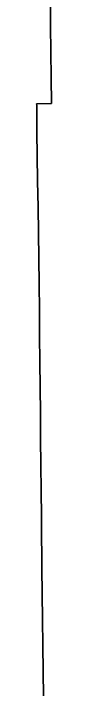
# Model space of a CAD drawing. Header units: inches. Extents: x 141448 to 685535, y 3466439 to 4099221.
# Drawn here: x 605185 to 606100, y 3740167 to 3782327 of the extents above; entities that cross this region are included whole.
import ezdxf

# ---------------------------------------------------------------- set-up
doc = ezdxf.new("R2010")
doc.units = ezdxf.units.IN
doc.header["$MEASUREMENT"] = 0
doc.layers.add('az_county', color=7, linetype='Continuous')

msp = doc.modelspace()

# ---------------------------------------------------------------- linework, layer by layer
at = {"layer": 'az_county'}
for points in [[(605607.5625, 3739698.75), (605587.75, 3741304.5), (605576.625, 3742914.25), (605556.9375, 3744523.25), (605536.875, 3746132.75), (605517.4375, 3747740.25), (605506.4375, 3748887.75), (605495.1875, 3749342.25), (605479.125, 3750952), (605463.125, 3752566.25), (605447.3125, 3754182.5), (605431.4375, 3755783.25), (605415.5625, 3757395.75), (605415.5625, 3757405.25), (605406.3125, 3759007.5), (605389.5, 3760608.5), (605372.75, 3762230), (605371.375, 3762748.5), (605359.375, 3763835.25), (605344.875, 3765437.5), (605316.4375, 3767050), (605316.4375, 3767055.5), (605299.6875, 3768645.5), (605299.6875, 3768653.75), (605273.6875, 3770259.5), (605247.8125, 3771867.5), (605227.625, 3773478), (605227.625, 3773484), (605203.6875, 3774891), (605197.8125, 3775106.25), (605190.4375, 3775896), (605186.625, 3776609), (605185.3125, 3776688), (606100.4375, 3776705), (606080.8125, 3778324.5), (606061.625, 3779937.75), (606046.375, 3781552.25), (606044.5625, 3783162.25)], [(606044.5625, 3783162.25), (606046.375, 3781552.25), (606061.625, 3779937.75), (606080.8125, 3778324.5), (606100.4375, 3776705), (605185.3125, 3776688), (605186.625, 3776609), (605190.4375, 3775896), (605197.8125, 3775106.25), (605203.6875, 3774891), (605227.625, 3773484), (605227.625, 3773478), (605247.8125, 3771867.5), (605273.6875, 3770259.5), (605299.6875, 3768653.75), (605299.6875, 3768645.5), (605316.4375, 3767055.5), (605316.4375, 3767050), (605344.875, 3765437.5), (605359.375, 3763835.25), (605371.375, 3762748.5), (605372.75, 3762230), (605389.5, 3760608.5), (605406.3125, 3759007.5), (605415.5625, 3757405.25), (605415.5625, 3757395.75), (605431.4375, 3755783.25), (605447.3125, 3754182.5), (605463.125, 3752566.25), (605479.125, 3750952), (605495.1875, 3749342.25), (605506.4375, 3748887.75), (605517.4375, 3747740.25), (605536.875, 3746132.75), (605556.9375, 3744523.25), (605576.625, 3742914.25), (605587.75, 3741304.5), (605607.5625, 3739698.75)]]:
    msp.add_lwpolyline(points, dxfattribs=at)

doc.saveas('drawing.dxf')
